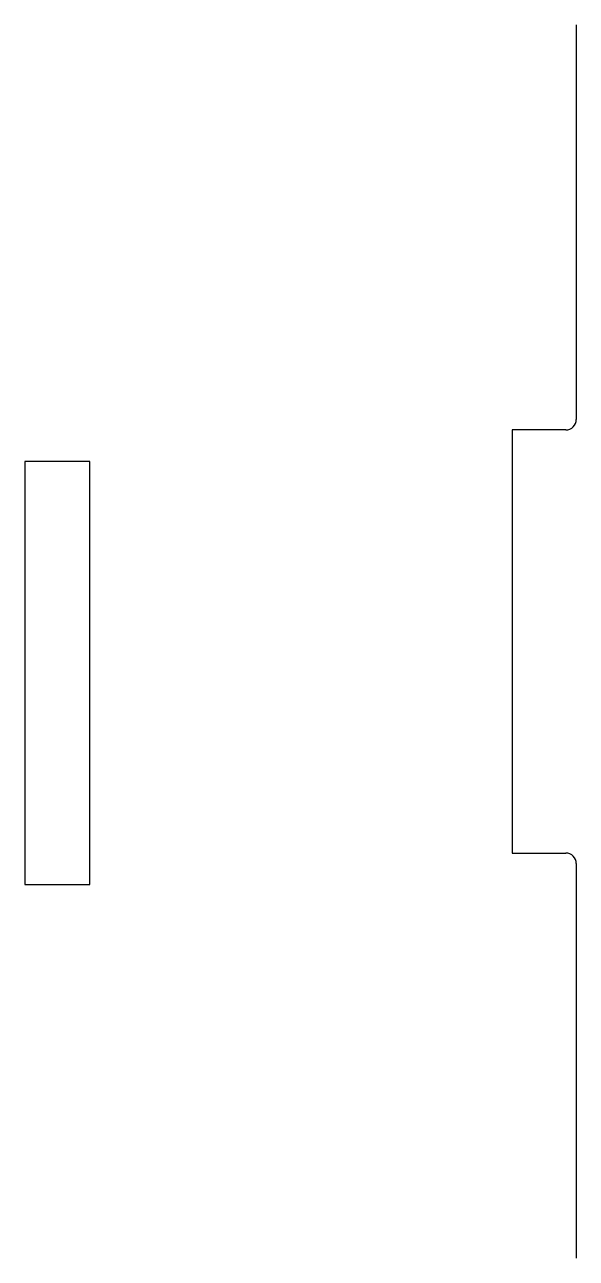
# Model space of a CAD drawing. Extents: x 10 to 1489, y -739 to -10.
# Drawn here: x 1342.8 to 1395.2, y -379.1 to -261.9 of the extents above; entities that cross this region are included whole.
import ezdxf

# ---------------------------------------------------------------- set-up
doc = ezdxf.new("R2010")
doc.units = 0

msp = doc.modelspace()

# ---------------------------------------------------------------- linework, layer by layer
at = {"layer": 'cut', "color": 0}
for p, q in [((1395.152671, -261.87624), (1395.152671, -299.376165)), ((1394.152673, -300.376163), (1389.052683, -300.376163)), ((1389.052683, -300.376163), (1389.052683, -340.576083)), ((1348.952763, -303.376157), (1342.752776, -303.376157)), ((1342.752776, -303.376157), (1342.752776, -343.576077)), ((1348.952763, -343.576077), (1348.952763, -303.376157)), ((1389.052683, -340.576083), (1394.152673, -340.576083)), ((1395.152671, -341.576081), (1395.152671, -379.076005)), ((1342.752776, -343.576077), (1348.952763, -343.576077))]:
    msp.add_line(p, q, dxfattribs=at)
for centre, start, end in [((1394.152673, -299.376165), 270, 0), ((1394.152673, -341.576081), 0, 90)]:
    msp.add_arc(centre, 0.999998, start, end, dxfattribs=at)

doc.saveas('drawing.dxf')
